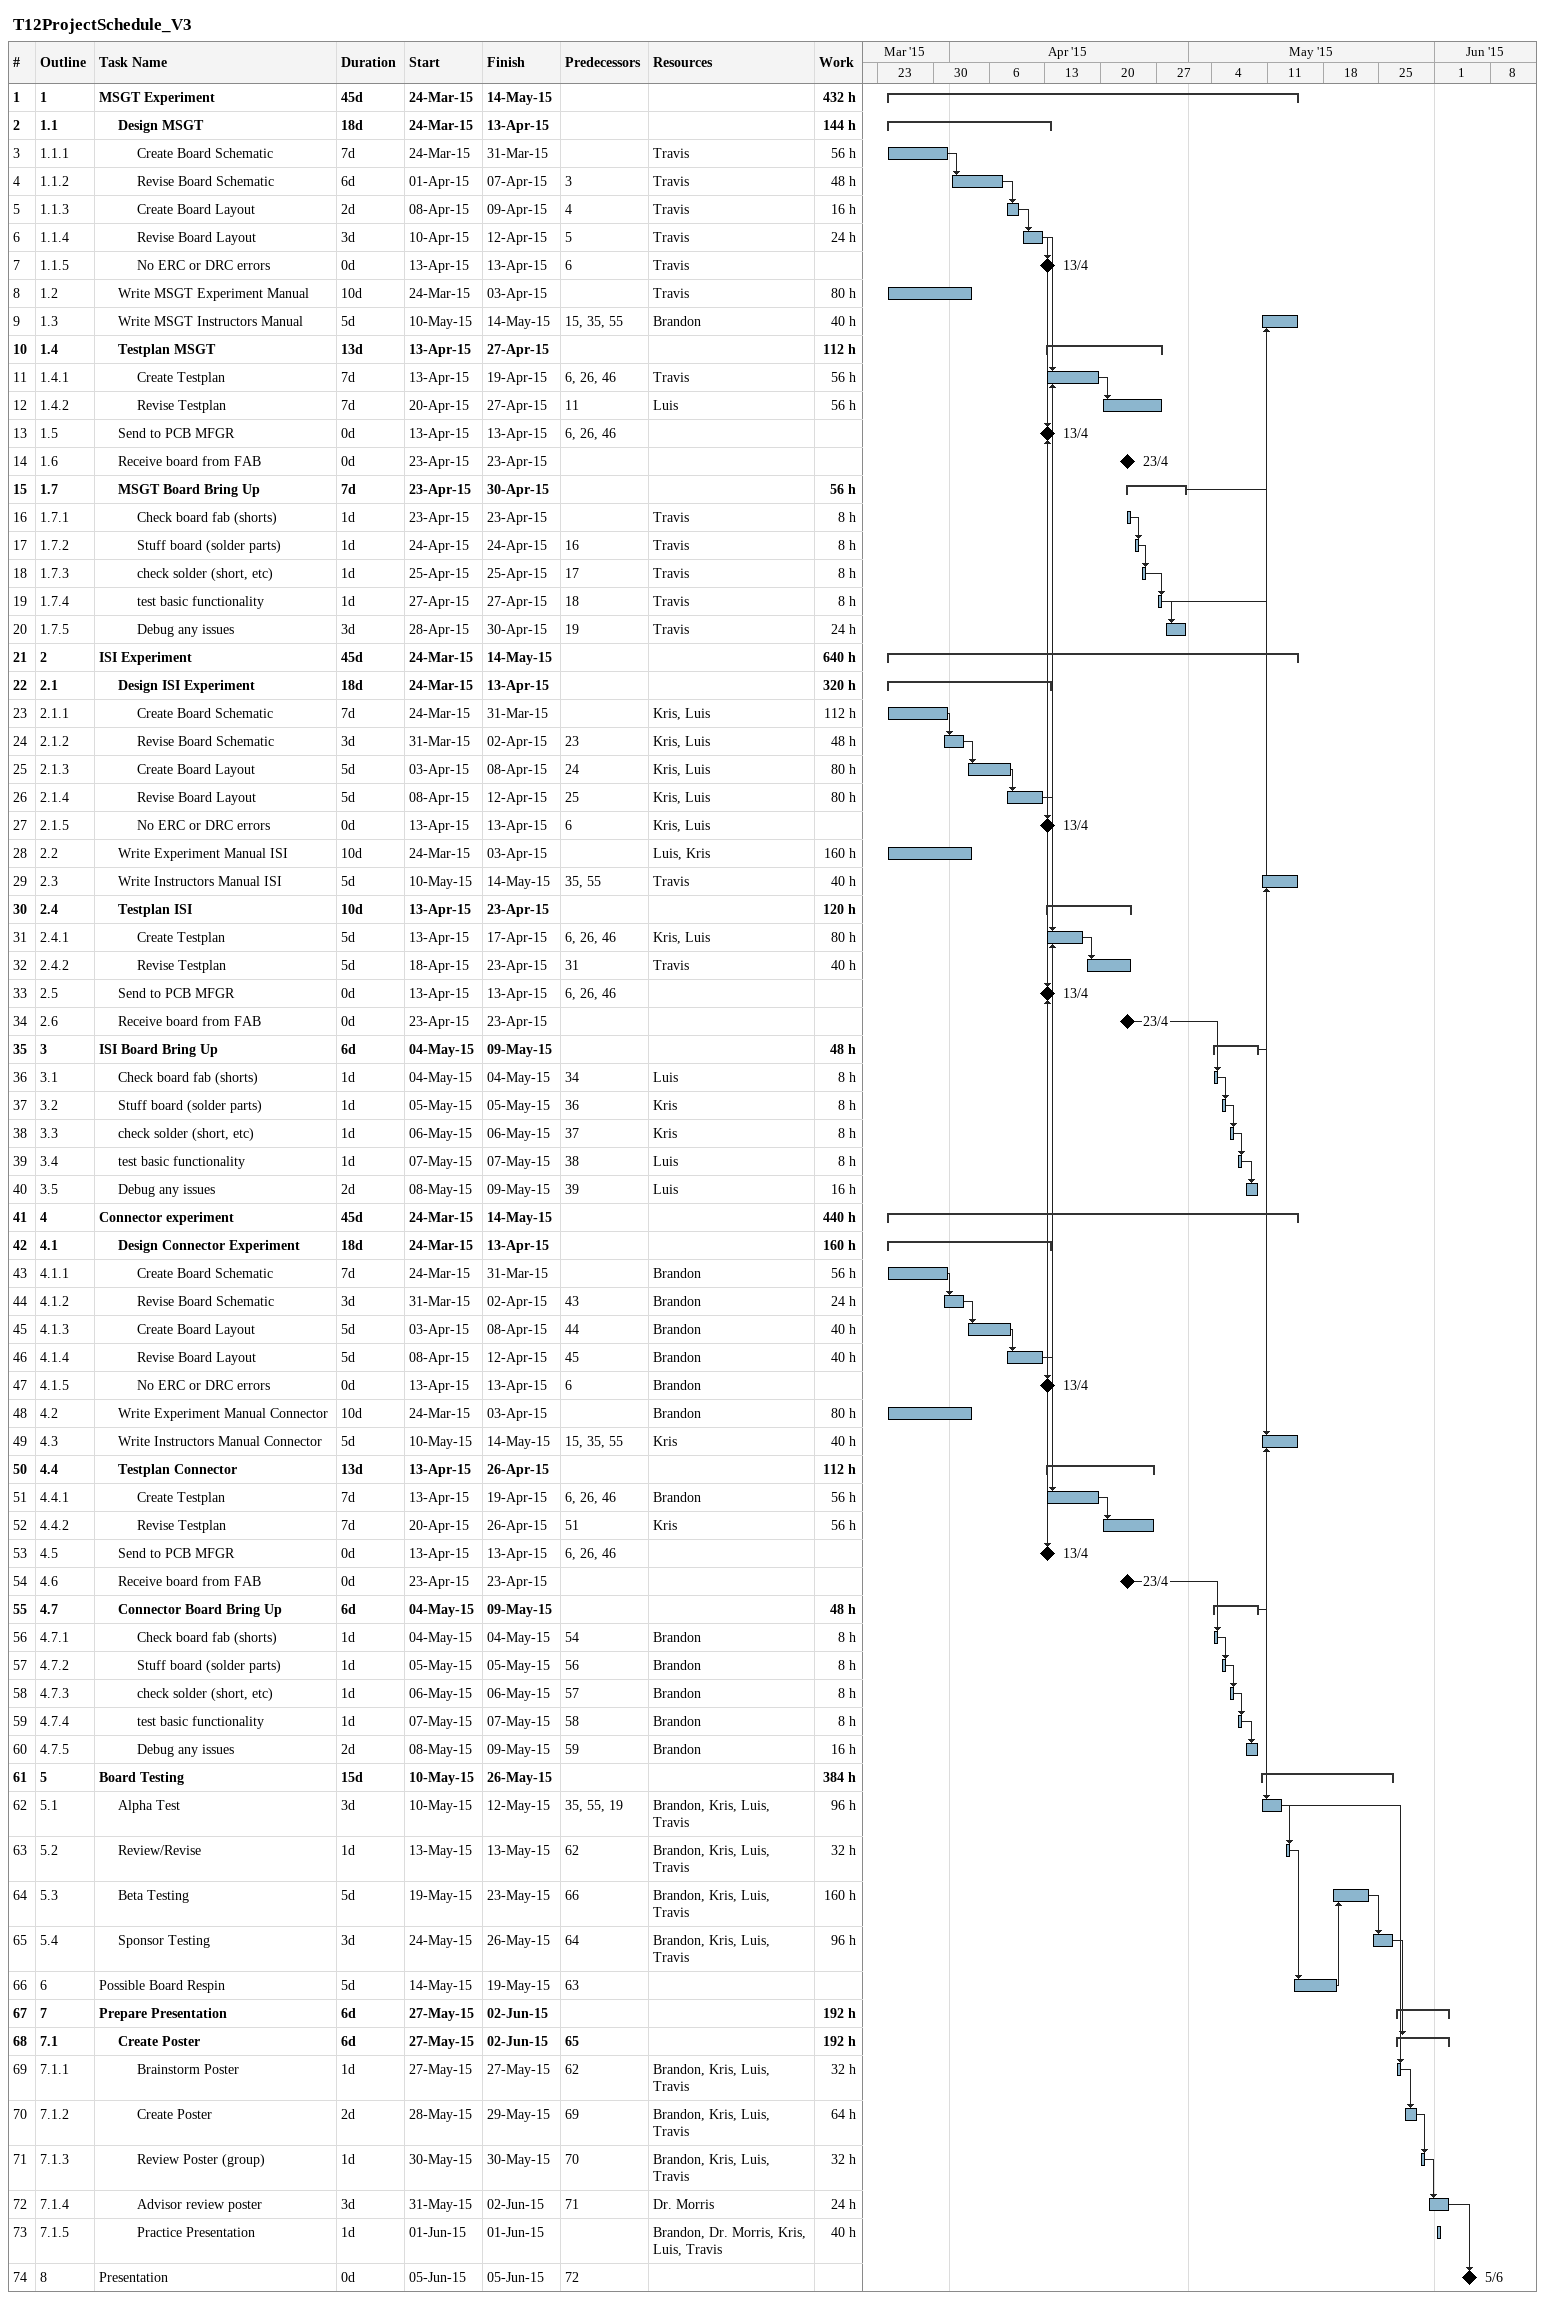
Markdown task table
T12ProjectSchedule_V3

| ID | WBS | Task | Duration | Start | Finish | Predecessors | Resources | Work (h) |
|---|---|---|---|---|---|---|---|---|
| 1 | 1 | **MSGT Experiment** | 45d | 2015-03-24 | 2015-05-14 |  |  | 432 |
| 2 | 1.1 | **Design MSGT** | 18d | 2015-03-24 | 2015-04-13 |  |  | 144 |
| 3 | 1.1.1 | Create Board Schematic | 7d | 2015-03-24 | 2015-03-31 |  | Travis | 56 |
| 4 | 1.1.2 | Revise Board Schematic | 6d | 2015-04-01 | 2015-04-07 | 3 | Travis | 48 |
| 5 | 1.1.3 | Create Board Layout | 2d | 2015-04-08 | 2015-04-09 | 4 | Travis | 16 |
| 6 | 1.1.4 | Revise Board Layout | 3d | 2015-04-10 | 2015-04-12 | 5 | Travis | 24 |
| 7 | 1.1.5 | No ERC or DRC errors | 0d | 2015-04-13 | 2015-04-13 | 6 | Travis |  |
| 8 | 1.2 | Write MSGT Experiment Manual | 10d | 2015-03-24 | 2015-04-03 |  | Travis | 80 |
| 9 | 1.3 | Write MSGT Instructors Manual | 5d | 2015-05-10 | 2015-05-14 | 15, 35, 55 | Brandon | 40 |
| 10 | 1.4 | **Testplan MSGT** | 13d | 2015-04-13 | 2015-04-27 |  |  | 112 |
| 11 | 1.4.1 | Create Testplan | 7d | 2015-04-13 | 2015-04-19 | 6, 26, 46 | Travis | 56 |
| 12 | 1.4.2 | Revise Testplan | 7d | 2015-04-20 | 2015-04-27 | 11 | Luis | 56 |
| 13 | 1.5 | Send to PCB MFGR | 0d | 2015-04-13 | 2015-04-13 | 6, 26, 46 |  |  |
| 14 | 1.6 | Receive board from FAB | 0d | 2015-04-23 | 2015-04-23 |  |  |  |
| 15 | 1.7 | **MSGT Board Bring Up** | 7d | 2015-04-23 | 2015-04-30 |  |  | 56 |
| 16 | 1.7.1 | Check board fab (shorts) | 1d | 2015-04-23 | 2015-04-23 |  | Travis | 8 |
| 17 | 1.7.2 | Stuff board (solder parts) | 1d | 2015-04-24 | 2015-04-24 | 16 | Travis | 8 |
| 18 | 1.7.3 | check solder (short, etc) | 1d | 2015-04-25 | 2015-04-25 | 17 | Travis | 8 |
| 19 | 1.7.4 | test basic functionality | 1d | 2015-04-27 | 2015-04-27 | 18 | Travis | 8 |
| 20 | 1.7.5 | Debug any issues | 3d | 2015-04-28 | 2015-04-30 | 19 | Travis | 24 |
| 21 | 2 | **ISI Experiment** | 45d | 2015-03-24 | 2015-05-14 |  |  | 640 |
| 22 | 2.1 | **Design ISI Experiment** | 18d | 2015-03-24 | 2015-04-13 |  |  | 320 |
| 23 | 2.1.1 | Create Board Schematic | 7d | 2015-03-24 | 2015-03-31 |  | Kris, Luis | 112 |
| 24 | 2.1.2 | Revise Board Schematic | 3d | 2015-03-31 | 2015-04-02 | 23 | Kris, Luis | 48 |
| 25 | 2.1.3 | Create Board Layout | 5d | 2015-04-03 | 2015-04-08 | 24 | Kris, Luis | 80 |
| 26 | 2.1.4 | Revise Board Layout | 5d | 2015-04-08 | 2015-04-12 | 25 | Kris, Luis | 80 |
| 27 | 2.1.5 | No ERC or DRC errors | 0d | 2015-04-13 | 2015-04-13 | 6 | Kris, Luis |  |
| 28 | 2.2 | Write Experiment Manual ISI | 10d | 2015-03-24 | 2015-04-03 |  | Luis, Kris | 160 |
| 29 | 2.3 | Write Instructors Manual ISI | 5d | 2015-05-10 | 2015-05-14 | 35, 55 | Travis | 40 |
| 30 | 2.4 | **Testplan ISI** | 10d | 2015-04-13 | 2015-04-23 |  |  | 120 |
| 31 | 2.4.1 | Create Testplan | 5d | 2015-04-13 | 2015-04-17 | 6, 26, 46 | Kris, Luis | 80 |
| 32 | 2.4.2 | Revise Testplan | 5d | 2015-04-18 | 2015-04-23 | 31 | Travis | 40 |
| 33 | 2.5 | Send to PCB MFGR | 0d | 2015-04-13 | 2015-04-13 | 6, 26, 46 |  |  |
| 34 | 2.6 | Receive board from FAB | 0d | 2015-04-23 | 2015-04-23 |  |  |  |
| 35 | 3 | **ISI Board Bring Up** | 6d | 2015-05-04 | 2015-05-09 |  |  | 48 |
| 36 | 3.1 | Check board fab (shorts) | 1d | 2015-05-04 | 2015-05-04 | 34 | Luis | 8 |
| 37 | 3.2 | Stuff board (solder parts) | 1d | 2015-05-05 | 2015-05-05 | 36 | Kris | 8 |
| 38 | 3.3 | check solder (short, etc) | 1d | 2015-05-06 | 2015-05-06 | 37 | Kris | 8 |
| 39 | 3.4 | test basic functionality | 1d | 2015-05-07 | 2015-05-07 | 38 | Luis | 8 |
| 40 | 3.5 | Debug any issues | 2d | 2015-05-08 | 2015-05-09 | 39 | Luis | 16 |
| 41 | 4 | **Connector experiment** | 45d | 2015-03-24 | 2015-05-14 |  |  | 440 |
| 42 | 4.1 | **Design Connector Experiment** | 18d | 2015-03-24 | 2015-04-13 |  |  | 160 |
| 43 | 4.1.1 | Create Board Schematic | 7d | 2015-03-24 | 2015-03-31 |  | Brandon | 56 |
| 44 | 4.1.2 | Revise Board Schematic | 3d | 2015-03-31 | 2015-04-02 | 43 | Brandon | 24 |
| 45 | 4.1.3 | Create Board Layout | 5d | 2015-04-03 | 2015-04-08 | 44 | Brandon | 40 |
| 46 | 4.1.4 | Revise Board Layout | 5d | 2015-04-08 | 2015-04-12 | 45 | Brandon | 40 |
| 47 | 4.1.5 | No ERC or DRC errors | 0d | 2015-04-13 | 2015-04-13 | 6 | Brandon |  |
| 48 | 4.2 | Write Experiment Manual Connector | 10d | 2015-03-24 | 2015-04-03 |  | Brandon | 80 |
| 49 | 4.3 | Write Instructors Manual Connector | 5d | 2015-05-10 | 2015-05-14 | 15, 35, 55 | Kris | 40 |
| 50 | 4.4 | **Testplan Connector** | 13d | 2015-04-13 | 2015-04-26 |  |  | 112 |
| 51 | 4.4.1 | Create Testplan | 7d | 2015-04-13 | 2015-04-19 | 6, 26, 46 | Brandon | 56 |
| 52 | 4.4.2 | Revise Testplan | 7d | 2015-04-20 | 2015-04-26 | 51 | Kris | 56 |
| 53 | 4.5 | Send to PCB MFGR | 0d | 2015-04-13 | 2015-04-13 | 6, 26, 46 |  |  |
| 54 | 4.6 | Receive board from FAB | 0d | 2015-04-23 | 2015-04-23 |  |  |  |
| 55 | 4.7 | **Connector Board Bring Up** | 6d | 2015-05-04 | 2015-05-09 |  |  | 48 |
| 56 | 4.7.1 | Check board fab (shorts) | 1d | 2015-05-04 | 2015-05-04 | 54 | Brandon | 8 |
| 57 | 4.7.2 | Stuff board (solder parts) | 1d | 2015-05-05 | 2015-05-05 | 56 | Brandon | 8 |
| 58 | 4.7.3 | check solder (short, etc) | 1d | 2015-05-06 | 2015-05-06 | 57 | Brandon | 8 |
| 59 | 4.7.4 | test basic functionality | 1d | 2015-05-07 | 2015-05-07 | 58 | Brandon | 8 |
| 60 | 4.7.5 | Debug any issues | 2d | 2015-05-08 | 2015-05-09 | 59 | Brandon | 16 |
| 61 | 5 | **Board Testing** | 15d | 2015-05-10 | 2015-05-26 |  |  | 384 |
| 62 | 5.1 | Alpha Test | 3d | 2015-05-10 | 2015-05-12 | 35, 55, 19 | Brandon, Kris, Luis, Travis | 96 |
| 63 | 5.2 | Review/Revise | 1d | 2015-05-13 | 2015-05-13 | 62 | Brandon, Kris, Luis, Travis | 32 |
| 64 | 5.3 | Beta Testing | 5d | 2015-05-19 | 2015-05-23 | 66 | Brandon, Kris, Luis, Travis | 160 |
| 65 | 5.4 | Sponsor Testing | 3d | 2015-05-24 | 2015-05-26 | 64 | Brandon, Kris, Luis, Travis | 96 |
| 66 | 6 | Possible Board Respin | 5d | 2015-05-14 | 2015-05-19 | 63 |  |  |
| 67 | 7 | **Prepare Presentation** | 6d | 2015-05-27 | 2015-06-02 |  |  | 192 |
| 68 | 7.1 | **Create Poster** | 6d | 2015-05-27 | 2015-06-02 | 65 |  | 192 |
| 69 | 7.1.1 | Brainstorm Poster | 1d | 2015-05-27 | 2015-05-27 | 62 | Brandon, Kris, Luis, Travis | 32 |
| 70 | 7.1.2 | Create Poster | 2d | 2015-05-28 | 2015-05-29 | 69 | Brandon, Kris, Luis, Travis | 64 |
| 71 | 7.1.3 | Review Poster (group) | 1d | 2015-05-30 | 2015-05-30 | 70 | Brandon, Kris, Luis, Travis | 32 |
| 72 | 7.1.4 | Advisor review poster | 3d | 2015-05-31 | 2015-06-02 | 71 | Dr. Morris | 24 |
| 73 | 7.1.5 | Practice Presentation | 1d | 2015-06-01 | 2015-06-01 |  | Brandon, Dr. Morris, Kris, Luis, Travis | 40 |
| 74 | 8 | Presentation | 0d | 2015-06-05 | 2015-06-05 | 72 |  |  |
